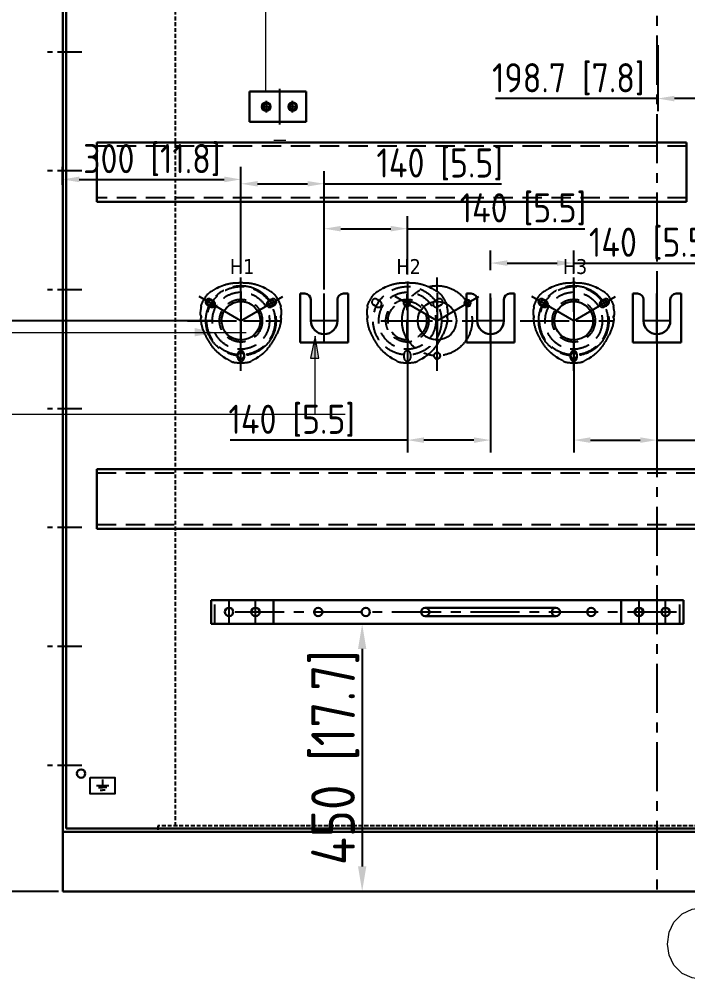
# Model space of a CAD drawing. Header units: millimetres. Extents: x 183355 to 194386, y -190559 to -183233.
# Drawn here: x 184779 to 185904, y -186148 to -184532 of the extents above; entities that cross this region are included whole.
import ezdxf

# ---------------------------------------------------------------- set-up
doc = ezdxf.new("R2010")
doc.units = ezdxf.units.MM
doc.header["$LTSCALE"] = 13
for name, pattern in [('CENTER', [50.8, 31.75, -6.35, 6.35, -6.35]), ('CENTERX2', [101.6, 63.5, -12.7, 12.7, -12.7]), ('DASHED', [0.75, 0.5, -0.25]), ('HIDDEN', [9.525, 6.35, -3.175])]:
    doc.linetypes.add(name, pattern=pattern)
for name, color, linetype in [('1', 4, 'Continuous'), ('2', 3, 'Continuous'), ('2细线层', 4, 'Continuous'), ('3中心线层', 1, 'CENTER'), ('4', 2, 'HIDDEN'), ('4虚线层', 6, 'DASHED'), ('粗实线', 4, 'Continuous'), ('细实线', 2, 'Continuous')]:
    doc.layers.add(name, color=color, linetype=linetype)
for name, color, linetype, lineweight in [('2细实线', 3, 'Continuous', 20), ('标注、文本', 3, 'Continuous', 25), ('铁心', 3, 'Continuous', 0)]:
    doc.layers.add(name, color=color, linetype=linetype, lineweight=lineweight)
doc.styles.get("Standard").update_dxf_attribs({"font": 'gbenor.shx', "bigfont": 'gbcbig.shx'})
doc.styles.add('Tahoma$001', font='tahoma.ttf', dxfattribs={"height": 2.159784})
doc.dimstyles.new('英寸 1-10', dxfattribs={"dimscale": 14, "dimtxt": 3.5, "dimasz": 2, "dimexe": 1.5, "dimexo": 0.5, "dimgap": 0.5, "dimtad": 1, "dimtoh": 1, "dimdec": 1, "dimdsep": 46, "dimtxsty": 'Standard', "dimcen": 2.5, "dimclrd": 3, "dimclre": 3, "dimclrt": 3, "dimadec": 0, "dimazin": 2, "dimtfac": 1, "dimtdec": 1, "dimtmove": 0, "dimatfit": 2, "dimfxl": 1, "dimarcsym": 0})

# ---------------------------------------------------------------- blocks, each defined once
blk = doc.blocks.new('A$C78BF4BCD')
at = {"layer": '1', "color": 1, "linetype": 'CENTERX2', "lineweight": -3, "ltscale": 0.1}
for p, q in [((40.5, 0), (40.5, 82)), ((63, 36.5), (18, 36.5))]:
    blk.add_line(p, q, dxfattribs=at)
at = {"layer": '粗实线', "lineweight": 30}
for p, q in [((0, 0), (0, 82)), ((8, 82), (0, 82)), ((81, 82), (73, 82)), ((81, 0), (81, 82)), ((18, 36.5), (18, 72)), ((63, 36.5), (63, 72)), ((81, 0), (0, 0))]:
    blk.add_line(p, q, dxfattribs=at)
for centre, radius, start, end in [((8, 72), 10, 0, 90), ((73, 72), 10, 90, 180), ((40.5, 36.5), 22.5, 180, 0)]:
    blk.add_arc(centre, radius, start, end, dxfattribs=at)
blk = doc.blocks.new('A$C03F92070')
at = {"layer": '4虚线层', "ltscale": 5}
for p, q in [((67.8, 40.2), (67.8, 116)), ((16.5, 94.8), (10.9, 98)), ((16.4, 107.6), (22, 104.3)), ((113.7, 104.3), (119.3, 107.6)), ((124.8, 98), (119.2, 94.8)), ((23.3, 71.5), (112.4, 71.5)), ((62.3, 8.9), (62.3, 15.4)), ((73.3, 15.4), (73.3, 8.9))]:
    blk.add_line(p, q, dxfattribs=at)
for radius in [57.5, 48, 36, 32.5]:
    blk.add_circle((67.8, 71.5), radius, dxfattribs=at)
at = {"layer": '4虚线层', "ltscale": 5, "extrusion": (0, 0, -1)}
for centre, radius, start, end in [((-68.8, 46.5), 90, 64.9245, 71.0219), ((-62.3, 65.4), 70, 71.0219, 87.9453), ((-67.8, -88), 223.5, 87.9453, 92.0547), ((-73.4, 65.4), 70, 92.0547, 108.9781), ((-66.9, 46.5), 90, 108.9781, 115.0755), ((-67.8, 71.5), 71.5, 20.9645, 39.0355), ((-68.8, 46.5), 90, 51.0831, 52.2343), ((-68.8, 46.5), 90, 55.4521, 61.3818), ((-66.9, 46.5), 90, 118.6182, 124.5479), ((-66.9, 46.5), 90, 127.7657, 128.9169), ((-67.8, 71.5), 71.5, 140.9645, 159.0355), ((-90, 83.1), 90, 7.7657, 8.9169), ((-45.7, 83.1), 90, 171.0831, 172.2343), ((-90, 83.1), 90, 358.6182, 4.5479), ((-45.7, 83.1), 90, 175.4521, 181.3818), ((-90, 83.1), 90, 349.4672, 355.0755), ((-70.3, 79.5), 70, 331.9245, 349.4672), ((-65.6, 80.8), 70, 186.6023, 207.2178), ((-45.7, 83.1), 90, 184.9245, 186.6023), ((71, 151), 223.5, 207.2178, 212.3568), ((-205.8, 151.7), 223.5, 327.6503, 331.9245), ((-76.1, 69.6), 70, 310.1708, 327.6503), ((-58.7, 68.9), 70, 212.3568, 233.0262), ((-89, 84.9), 90, 304.9245, 310.1708), ((-89, 84.9), 90, 295.4521, 301.3818), ((-89, 84.9), 90, 291.0831, 292.2343), ((-67.8, 71.5), 71.5, 260.9645, 279.0355), ((-46.7, 84.9), 90, 247.7657, 248.9169), ((-46.7, 84.9), 90, 238.6182, 244.5479), ((-46.7, 84.9), 90, 233.0262, 235.0755)]:
    blk.add_arc(centre, radius, start, end, dxfattribs=at)
at = {"layer": '4虚线层', "ltscale": 5}
for centre, start, end in [((13.6, 102.8), 60, 240), ((19.2, 99.6), 240, 60), ((116.5, 99.6), 120, 300), ((122.1, 102.8), 300, 120), ((67.8, 15.4), 0, 180), ((67.8, 8.9), 180, 0)]:
    blk.add_arc(centre, 5.5, start, end, dxfattribs=at)
for points, knots in [([(13.9, 117.8), (13.9, 117.8), (13.9, 117.8), (13.8, 117.7), (13.8, 117.7), (13.7, 117.6), (13.7, 117.6)], [0, 0, 0, 0, 0.272943, 0.542517, 0.809704, 1, 1, 1, 1]), ([(14.2, 118), (14.2, 118), (14.1, 118), (14.1, 117.9), (14, 117.9), (14, 117.8), (13.9, 117.8)], [0, 0, 0, 0, 0.251777, 0.501943, 0.751136, 1, 1, 1, 1]), ([(14.6, 118.3), (14.5, 118.2), (14.5, 118.2), (14.4, 118.1), (14.3, 118.1), (14.2, 118), (14.2, 118)], [0, 0, 0, 0, 0.251749, 0.501948, 0.751171, 1, 1, 1, 1]), ([(15.7, 119.2), (15.7, 119.1), (15.6, 119), (15.5, 118.9), (15.3, 118.8), (15.2, 118.7), (15.1, 118.6), (14.9, 118.5), (14.8, 118.5), (14.7, 118.4), (14.6, 118.3), (14.6, 118.3)], [0, 0, 0, 0, 0.114473, 0.22719, 0.338528, 0.448878, 0.558641, 0.668227, 0.778044, 0.888502, 1, 1, 1, 1]), ([(17.8, 120.6), (17.8, 120.6), (17.7, 120.6), (17.6, 120.5), (17.3, 120.3), (16.9, 120), (16.6, 119.8), (16.3, 119.6), (16, 119.4), (15.8, 119.2), (15.7, 119.2)], [0, 0, 0, 0, 0.026865, 0.187364, 0.351072, 0.511786, 0.674931, 0.783277, 0.891149, 1, 1, 1, 1]), ([(30.9, 128.1), (30.9, 128.1), (30.9, 128.1), (30.8, 128.1), (30.8, 128), (30.6, 128), (30.5, 127.9), (30.2, 127.8), (30, 127.7), (29.7, 127.5), (29.5, 127.4), (29.2, 127.3), (29, 127.2), (28.6, 127), (28.4, 126.9), (28, 126.7), (27.8, 126.6), (27.4, 126.4), (27.2, 126.3), (26.9, 126.1), (26.7, 126), (26.4, 125.8), (26.2, 125.8), (26, 125.6), (25.9, 125.6), (25.7, 125.5), (25.6, 125.4), (25.6, 125.4), (25.6, 125.4), (25.6, 125.4), (25.6, 125.4), (25.6, 125.4)], [0, 0, 0, 0, 0.043819, 0.043819, 0.119878, 0.119878, 0.195937, 0.195937, 0.271996, 0.271996, 0.348055, 0.348055, 0.424114, 0.424114, 0.500173, 0.500173, 0.576231, 0.576231, 0.65229, 0.65229, 0.728349, 0.728349, 0.804408, 0.804408, 0.880467, 0.880467, 0.956526, 0.956526, 0.994556, 0.994556, 1, 1, 1, 1]), ([(30.7, 128), (30.6, 128), (30.6, 127.9), (30.5, 127.8), (30.4, 127.8), (30.3, 127.6), (30.2, 127.5), (30.1, 127.4), (30, 127.3), (29.9, 127), (29.8, 126.9), (29.6, 126.7), (29.5, 126.6), (29.3, 126.5), (29.2, 126.4), (28.9, 126.3), (28.8, 126.2), (28.4, 126.1), (28.1, 126), (27.5, 125.9), (27.3, 125.8), (26.9, 125.8), (26.7, 125.7), (26.5, 125.7), (26.4, 125.7), (26, 125.6), (25.8, 125.6), (25.7, 125.5)], [0, 0, 0, 0, 0.0625, 0.0625, 0.125, 0.125, 0.1875, 0.1875, 0.25, 0.25, 0.3125, 0.3125, 0.375, 0.375, 0.4375, 0.4375, 0.5, 0.5, 0.625, 0.625, 0.75, 0.75, 0.8125, 0.8125, 0.875, 0.875, 1, 1, 1, 1]), ([(110.1, 125.4), (110.1, 125.4), (110.1, 125.4), (110.1, 125.4), (110.1, 125.4), (110.1, 125.4), (110, 125.5), (109.8, 125.6), (109.7, 125.6), (109.5, 125.8), (109.3, 125.8), (109, 126), (108.8, 126.1), (108.5, 126.3), (108.3, 126.4), (107.9, 126.6), (107.7, 126.7), (107.3, 126.9), (107.1, 127), (106.7, 127.2), (106.5, 127.3), (106.2, 127.5), (106, 127.5), (105.7, 127.7), (105.5, 127.8), (105.2, 127.9), (105.1, 128), (104.9, 128), (104.9, 128.1), (104.8, 128.1), (104.8, 128.1), (104.8, 128.1), (104.8, 128.1), (104.8, 128.1)], [0, 0, 0, 0, 0.005743, 0.005743, 0.043766, 0.043766, 0.119813, 0.119813, 0.195859, 0.195859, 0.271906, 0.271906, 0.347952, 0.347952, 0.423999, 0.423999, 0.500046, 0.500046, 0.576092, 0.576092, 0.652139, 0.652139, 0.728185, 0.728185, 0.804232, 0.804232, 0.880279, 0.880279, 0.956325, 0.956325, 0.994349, 0.994349, 1, 1, 1, 1]), ([(110, 125.5), (109.9, 125.5), (109.8, 125.6), (109.6, 125.6), (109.5, 125.6), (109.2, 125.7), (109, 125.7), (108.4, 125.8), (108.2, 125.9), (107.6, 126), (107.3, 126.1), (106.9, 126.2), (106.8, 126.3), (106.5, 126.4), (106.4, 126.5), (106.2, 126.6), (106.1, 126.7), (105.9, 126.9), (105.8, 127), (105.7, 127.3), (105.6, 127.3), (105.5, 127.5), (105.4, 127.6), (105.3, 127.8), (105.2, 127.8), (105.1, 127.9), (105.1, 128), (105, 128)], [0, 0, 0, 0, 0.0625, 0.0625, 0.125, 0.125, 0.25, 0.25, 0.375, 0.375, 0.5, 0.5, 0.5625, 0.5625, 0.625, 0.625, 0.6875, 0.6875, 0.75, 0.75, 0.8125, 0.8125, 0.875, 0.875, 0.9375, 0.9375, 1, 1, 1, 1]), ([(120, 119.2), (119.9, 119.2), (119.8, 119.3), (119.7, 119.4), (119.5, 119.5), (119.4, 119.6), (119.3, 119.6), (119.1, 119.8), (118.8, 120), (118.4, 120.3), (118.1, 120.5), (118, 120.6), (117.9, 120.6), (117.9, 120.6)], [0, 0, 0, 0, 0.05466, 0.108896, 0.162888, 0.216817, 0.270864, 0.325211, 0.488741, 0.649833, 0.813717, 0.974388, 1, 1, 1, 1]), ([(121.1, 118.3), (121.1, 118.3), (121, 118.4), (120.9, 118.5), (120.8, 118.5), (120.6, 118.6), (120.5, 118.7), (120.4, 118.8), (120.2, 118.9), (120.1, 119), (120, 119.1), (120, 119.2)], [0, 0, 0, 0, 0.111498, 0.221956, 0.331773, 0.441359, 0.551122, 0.661472, 0.77281, 0.885527, 1, 1, 1, 1]), ([(121.5, 118), (121.5, 118), (121.4, 118.1), (121.3, 118.1), (121.2, 118.2), (121.2, 118.2), (121.1, 118.3)], [0, 0, 0, 0, 0.248829, 0.498052, 0.748251, 1, 1, 1, 1]), ([(121.8, 117.8), (121.7, 117.8), (121.7, 117.9), (121.6, 117.9), (121.6, 118), (121.5, 118), (121.5, 118)], [0, 0, 0, 0, 0.248864, 0.498057, 0.748223, 1, 1, 1, 1]), ([(122, 117.6), (122, 117.6), (121.9, 117.7), (121.9, 117.7), (121.8, 117.8), (121.8, 117.8), (121.8, 117.8)], [0, 0, 0, 0, 0.190293, 0.457482, 0.727057, 1, 1, 1, 1]), ([(0, 81.2), (0, 81.2), (0, 81.2), (0, 81.1), (0, 81.1), (0, 81.1), (0, 81), (0, 80.8), (0, 80.7), (0, 80.4), (0, 80.2), (0.1, 79.8), (0.1, 79.7), (0.1, 79.2), (0.1, 79), (0.1, 78.6), (0.1, 78.4), (0.1, 77.9), (0.2, 77.7), (0.2, 77.3), (0.2, 77.1), (0.2, 76.7), (0.2, 76.5), (0.3, 76.1), (0.3, 76), (0.3, 75.7), (0.3, 75.5), (0.3, 75.3), (0.3, 75.3), (0.3, 75.2), (0.3, 75.2), (0.3, 75.2), (0.3, 75.2), (0.3, 75.2)], [0, 0, 0, 0, 0.005743, 0.005743, 0.043766, 0.043766, 0.119813, 0.119813, 0.195859, 0.195859, 0.271906, 0.271906, 0.347952, 0.347952, 0.423999, 0.423999, 0.500046, 0.500046, 0.576092, 0.576092, 0.652139, 0.652139, 0.728185, 0.728185, 0.804232, 0.804232, 0.880279, 0.880279, 0.956325, 0.956325, 0.994349, 0.994349, 1, 1, 1, 1]), ([(0, 81), (0, 80.9), (0, 80.8), (0.1, 80.6), (0.1, 80.5), (0.2, 80.2), (0.3, 80), (0.5, 79.5), (0.6, 79.2), (0.8, 78.7), (0.8, 78.4), (0.9, 78), (0.9, 77.8), (1, 77.5), (1, 77.4), (0.9, 77.1), (0.9, 77), (0.8, 76.7), (0.8, 76.6), (0.7, 76.3), (0.6, 76.2), (0.5, 76), (0.5, 75.9), (0.4, 75.8), (0.4, 75.7), (0.3, 75.5), (0.3, 75.5), (0.3, 75.4)], [0, 0, 0, 0, 0.0625, 0.0625, 0.125, 0.125, 0.25, 0.25, 0.375, 0.375, 0.5, 0.5, 0.5625, 0.5625, 0.625, 0.625, 0.6875, 0.6875, 0.75, 0.75, 0.8125, 0.8125, 0.875, 0.875, 0.9375, 0.9375, 1, 1, 1, 1]), ([(0.5, 92.8), (0.5, 92.7), (0.5, 92.6), (0.5, 92.4), (0.5, 92.3), (0.4, 92.1), (0.4, 91.9), (0.4, 91.7), (0.4, 91.3), (0.3, 90.9), (0.3, 90.5), (0.3, 90.3), (0.3, 90.3), (0.3, 90.2)], [0, 0, 0, 0, 0.05466, 0.108897, 0.162889, 0.216817, 0.270864, 0.325211, 0.488741, 0.649833, 0.813717, 0.974388, 1, 1, 1, 1]), ([(0.7, 94.3), (0.7, 94.2), (0.7, 94.1), (0.6, 94), (0.6, 93.8), (0.6, 93.6), (0.6, 93.5), (0.6, 93.3), (0.6, 93.1), (0.5, 93), (0.5, 92.8), (0.5, 92.8)], [0, 0, 0, 0, 0.111498, 0.221956, 0.331773, 0.441359, 0.551122, 0.661472, 0.77281, 0.885527, 1, 1, 1, 1]), ([(0.7, 94.7), (0.7, 94.6), (0.7, 94.6), (0.7, 94.5), (0.7, 94.4), (0.7, 94.3), (0.7, 94.3)], [0, 0, 0, 0, 0.248829, 0.498052, 0.748251, 1, 1, 1, 1]), ([(0.8, 95.3), (0.8, 95.3), (0.8, 95.2), (0.8, 95.2), (0.8, 95.1), (0.8, 95), (0.8, 95)], [0, 0, 0, 0, 0.190297, 0.457484, 0.727058, 1, 1, 1, 1]), ([(135.4, 75.4), (135.4, 75.5), (135.4, 75.5), (135.3, 75.7), (135.3, 75.8), (135.2, 75.9), (135.2, 76), (135.1, 76.2), (135, 76.3), (134.9, 76.6), (134.9, 76.7), (134.8, 77), (134.8, 77.1), (134.7, 77.4), (134.7, 77.5), (134.8, 77.8), (134.8, 78), (134.9, 78.4), (134.9, 78.7), (135.1, 79.2), (135.2, 79.5), (135.3, 79.8), (135.4, 80), (135.5, 80.2), (135.5, 80.3), (135.6, 80.6), (135.7, 80.8), (135.7, 81)], [0, 0, 0, 0, 0.0625, 0.0625, 0.125, 0.125, 0.1875, 0.1875, 0.25, 0.25, 0.3125, 0.3125, 0.375, 0.375, 0.4375, 0.4375, 0.5, 0.5, 0.625, 0.625, 0.75, 0.75, 0.8125, 0.8125, 0.875, 0.875, 1, 1, 1, 1]), ([(134.9, 95), (134.9, 95), (134.9, 95.1), (134.9, 95.2), (134.9, 95.2), (134.9, 95.3), (134.9, 95.3)], [0, 0, 0, 0, 0.272943, 0.542517, 0.809704, 1, 1, 1, 1]), ([(135, 94.7), (135, 94.7), (134.9, 94.8), (134.9, 94.8), (134.9, 94.9), (134.9, 95), (134.9, 95)], [0, 0, 0, 0, 0.251777, 0.501943, 0.751136, 1, 1, 1, 1]), ([(135, 94.3), (135, 94.3), (135, 94.4), (135, 94.5), (135, 94.6), (135, 94.6), (135, 94.7)], [0, 0, 0, 0, 0.251749, 0.501948, 0.751171, 1, 1, 1, 1]), ([(135.2, 92.8), (135.2, 92.8), (135.2, 93), (135.1, 93.1), (135.1, 93.3), (135.1, 93.5), (135.1, 93.6), (135.1, 93.8), (135.1, 94), (135, 94.1), (135, 94.2), (135, 94.3)], [0, 0, 0, 0, 0.114473, 0.22719, 0.338528, 0.448878, 0.558641, 0.668227, 0.778044, 0.888502, 1, 1, 1, 1]), ([(135.4, 90.2), (135.4, 90.3), (135.4, 90.3), (135.4, 90.5), (135.4, 90.9), (135.3, 91.3), (135.3, 91.7), (135.3, 92.1), (135.2, 92.4), (135.2, 92.7), (135.2, 92.8)], [0, 0, 0, 0, 0.026865, 0.187364, 0.351073, 0.511786, 0.674931, 0.783277, 0.891149, 1, 1, 1, 1]), ([(135.4, 75.2), (135.4, 75.2), (135.4, 75.2), (135.4, 75.3), (135.4, 75.3), (135.4, 75.5), (135.4, 75.7), (135.4, 76), (135.4, 76.1), (135.5, 76.5), (135.5, 76.7), (135.5, 77.1), (135.5, 77.3), (135.5, 77.7), (135.6, 78), (135.6, 78.4), (135.6, 78.6), (135.6, 79), (135.6, 79.3), (135.6, 79.7), (135.6, 79.9), (135.7, 80.2), (135.7, 80.4), (135.7, 80.7), (135.7, 80.8), (135.7, 81), (135.7, 81.1), (135.7, 81.1), (135.7, 81.1), (135.7, 81.2), (135.7, 81.2), (135.7, 81.2)], [0, 0, 0, 0, 0.043819, 0.043819, 0.119878, 0.119878, 0.195937, 0.195937, 0.271996, 0.271996, 0.348055, 0.348055, 0.424114, 0.424114, 0.500173, 0.500173, 0.576232, 0.576232, 0.65229, 0.65229, 0.728349, 0.728349, 0.804408, 0.804408, 0.880467, 0.880467, 0.956526, 0.956526, 0.994556, 0.994556, 1, 1, 1, 1]), ([(37.3, 11.2), (37.3, 11.2), (37.3, 11.2), (37.4, 11.1), (37.4, 11.1), (37.6, 11), (37.7, 10.9), (37.9, 10.7), (38.1, 10.6), (38.4, 10.4), (38.6, 10.3), (38.9, 10.1), (39.1, 10), (39.4, 9.7), (39.6, 9.6), (40, 9.4), (40.2, 9.3), (40.5, 9), (40.7, 8.9), (41, 8.7), (41.2, 8.6), (41.5, 8.4), (41.6, 8.3), (41.9, 8.2), (42, 8.1), (42.2, 8), (42.2, 8), (42.3, 7.9), (42.3, 7.9), (42.3, 7.9), (42.3, 7.9), (42.3, 7.9)], [0, 0, 0, 0, 0.043819, 0.043819, 0.119878, 0.119878, 0.195937, 0.195937, 0.271996, 0.271996, 0.348055, 0.348055, 0.424114, 0.424114, 0.500173, 0.500173, 0.576231, 0.576231, 0.65229, 0.65229, 0.728349, 0.728349, 0.804408, 0.804408, 0.880467, 0.880467, 0.956526, 0.956526, 0.994556, 0.994556, 1, 1, 1, 1]), ([(37.5, 11.1), (37.5, 11), (37.6, 11), (37.7, 11), (37.8, 10.9), (38, 10.9), (38.1, 10.9), (38.3, 10.9), (38.5, 10.9), (38.7, 10.8), (38.8, 10.8), (39.1, 10.8), (39.3, 10.7), (39.5, 10.6), (39.6, 10.5), (39.9, 10.4), (40, 10.3), (40.3, 10), (40.5, 9.8), (40.9, 9.4), (41.1, 9.2), (41.3, 8.9), (41.4, 8.8), (41.6, 8.6), (41.7, 8.5), (41.9, 8.2), (42, 8.1), (42.1, 8)], [0, 0, 0, 0, 0.0625, 0.0625, 0.125, 0.125, 0.1875, 0.1875, 0.25, 0.25, 0.3125, 0.3125, 0.375, 0.375, 0.4375, 0.4375, 0.5, 0.5, 0.625, 0.625, 0.75, 0.75, 0.8125, 0.8125, 0.875, 0.875, 1, 1, 1, 1]), ([(50.3, 3.6), (50.3, 3.6), (50.4, 3.5), (50.6, 3.5), (50.9, 3.3), (51.3, 3.1), (51.7, 3), (52, 2.8), (52.3, 2.7), (52.5, 2.6), (52.6, 2.5)], [0, 0, 0, 0, 0.026866, 0.187364, 0.351073, 0.511786, 0.674931, 0.783277, 0.891149, 1, 1, 1, 1]), ([(52.6, 2.5), (52.7, 2.5), (52.8, 2.5), (52.9, 2.4), (53.1, 2.3), (53.3, 2.3), (53.4, 2.2), (53.6, 2.1), (53.7, 2.1), (53.8, 2), (53.9, 2), (54, 1.9)], [0, 0, 0, 0, 0.114473, 0.22719, 0.338528, 0.448878, 0.558641, 0.668227, 0.778044, 0.888502, 1, 1, 1, 1]), ([(54, 1.9), (54, 1.9), (54.1, 1.9), (54.2, 1.9), (54.3, 1.8), (54.3, 1.8), (54.4, 1.8)], [0, 0, 0, 0, 0.251749, 0.501948, 0.751171, 1, 1, 1, 1]), ([(54.4, 1.8), (54.4, 1.8), (54.5, 1.7), (54.5, 1.7), (54.6, 1.7), (54.7, 1.7), (54.7, 1.6)], [0, 0, 0, 0, 0.251777, 0.501943, 0.751136, 1, 1, 1, 1]), ([(54.7, 1.6), (54.7, 1.6), (54.8, 1.6), (54.8, 1.6), (54.9, 1.6), (54.9, 1.5), (54.9, 1.5)], [0, 0, 0, 0, 0.272943, 0.542518, 0.809705, 1, 1, 1, 1]), ([(80.8, 1.5), (80.8, 1.5), (80.8, 1.6), (80.9, 1.6), (80.9, 1.6), (81, 1.6), (81, 1.6)], [0, 0, 0, 0, 0.190295, 0.457482, 0.727057, 1, 1, 1, 1]), ([(81, 1.6), (81, 1.7), (81.1, 1.7), (81.2, 1.7), (81.2, 1.7), (81.3, 1.8), (81.3, 1.8)], [0, 0, 0, 0, 0.248864, 0.498057, 0.748223, 1, 1, 1, 1]), ([(81.3, 1.8), (81.4, 1.8), (81.4, 1.8), (81.5, 1.9), (81.6, 1.9), (81.7, 1.9), (81.7, 1.9)], [0, 0, 0, 0, 0.248829, 0.498052, 0.748251, 1, 1, 1, 1]), ([(81.7, 1.9), (81.8, 2), (81.9, 2), (82, 2.1), (82.1, 2.1), (82.3, 2.2), (82.4, 2.3), (82.6, 2.3), (82.7, 2.4), (82.9, 2.5), (83, 2.5), (83.1, 2.5)], [0, 0, 0, 0, 0.111498, 0.221956, 0.331773, 0.441359, 0.551122, 0.661472, 0.77281, 0.885527, 1, 1, 1, 1]), ([(83.1, 2.5), (83.1, 2.5), (83.2, 2.6), (83.4, 2.7), (83.5, 2.7), (83.7, 2.8), (83.8, 2.9), (84.1, 3), (84.4, 3.1), (84.8, 3.3), (85.1, 3.5), (85.3, 3.5), (85.4, 3.6), (85.4, 3.6)], [0, 0, 0, 0, 0.05466, 0.108897, 0.162889, 0.216817, 0.270864, 0.325211, 0.488741, 0.649834, 0.813718, 0.974389, 1, 1, 1, 1]), ([(93.4, 7.9), (93.4, 7.9), (93.4, 7.9), (93.4, 7.9), (93.4, 7.9), (93.5, 8), (93.5, 8), (93.7, 8.1), (93.8, 8.2), (94.1, 8.3), (94.2, 8.4), (94.5, 8.6), (94.7, 8.7), (95, 8.9), (95.2, 9), (95.6, 9.3), (95.7, 9.4), (96.1, 9.6), (96.3, 9.7), (96.7, 10), (96.8, 10.1), (97.2, 10.3), (97.3, 10.4), (97.6, 10.6), (97.8, 10.7), (98, 10.9), (98.1, 11), (98.3, 11.1), (98.3, 11.1), (98.4, 11.2), (98.4, 11.2), (98.4, 11.2), (98.4, 11.2), (98.4, 11.2)], [0, 0, 0, 0, 0.005743, 0.005743, 0.043766, 0.043766, 0.119813, 0.119813, 0.195859, 0.195859, 0.271906, 0.271906, 0.347952, 0.347952, 0.423999, 0.423999, 0.500046, 0.500046, 0.576092, 0.576092, 0.652139, 0.652139, 0.728185, 0.728185, 0.804232, 0.804232, 0.880279, 0.880279, 0.956325, 0.956325, 0.994349, 0.994349, 1, 1, 1, 1]), ([(93.6, 8), (93.6, 8), (93.7, 8.1), (93.8, 8.2), (93.9, 8.3), (94.1, 8.6), (94.3, 8.8), (94.6, 9.2), (94.8, 9.4), (95.2, 9.8), (95.4, 10), (95.7, 10.3), (95.8, 10.4), (96.1, 10.5), (96.2, 10.6), (96.4, 10.7), (96.6, 10.8), (96.9, 10.8), (97, 10.8), (97.2, 10.9), (97.4, 10.9), (97.6, 10.9), (97.7, 10.9), (97.9, 10.9), (98, 11), (98.1, 11), (98.2, 11), (98.2, 11.1)], [0, 0, 0, 0, 0.0625, 0.0625, 0.125, 0.125, 0.25, 0.25, 0.375, 0.375, 0.5, 0.5, 0.5625, 0.5625, 0.625, 0.625, 0.6875, 0.6875, 0.75, 0.75, 0.8125, 0.8125, 0.875, 0.875, 0.9375, 0.9375, 1, 1, 1, 1])]:
    blk.add_open_spline(points, degree=3, knots=knots, dxfattribs=at)
blk.add_open_spline([(0.8, 95.3), (0.8, 95.2), (0.8, 95.1), (0.8, 95)], degree=3, dxfattribs=at)
blk = doc.blocks.new('A$C712F3155')
at = {"layer": '1', "color": 1, "linetype": 'CENTERX2', "lineweight": -3, "ltscale": 0.1}
for p, q in [((90, 0), (90, 157)), ((90, 130.3), (90, 35.5)), ((90, 84.1), (19.5, 124.8)), ((90, 84.1), (160.5, 124.8)), ((0, 84.1), (158.7, 84.1))]:
    blk.add_line(p, q, dxfattribs=at)
blk.add_circle((90, 84.1), 59, dxfattribs=at)
at = {"layer": '2细线层'}
for centre in [(38.9, 113.6), (141.1, 113.6), (90, 25.1)]:
    blk.add_circle(centre, 5, dxfattribs=at)
at = {"layer": '标注、文本'}
for centre in [(38.9, 113.6), (141.1, 113.6), (90, 25.1)]:
    blk.add_arc(centre, 5.5, 242.6715, 150, dxfattribs=at)
at = {"layer": '粗实线'}
blk.add_circle((90, 84.1), 32.5, dxfattribs=at)
blk = doc.blocks.new('A$C08576B93')
at = {"layer": '1', "color": 1, "linetype": 'CENTERX2', "lineweight": -3, "ltscale": 0.1}
for p, q in [((30, 0), (30, 40)), ((74.5, 0), (74.5, 40))]:
    blk.add_line(p, q, dxfattribs=at)
at = {"layer": '4虚线层', "ltscale": 5}
blk.add_line((6, 0), (6, 40), dxfattribs=at)
at = {"layer": '粗实线', "lineweight": 30}
for p, q in [((0, 40), (104.5, 40)), ((0, 0), (0, 40)), ((104.5, 40), (104.5, 0)), ((104.5, 0), (0, 0))]:
    blk.add_line(p, q, dxfattribs=at)
for centre in [(30, 20), (74.5, 20)]:
    blk.add_circle(centre, 7.15, dxfattribs=at)
blk = doc.blocks.new('257561')
at = {"layer": '标注、文本'}
for p, q in [((851.69, 2214.09), (862.06, 2214.09)), ((856.87, 2219.06), (856.87, 2214.09)), ((853.4, 2212.22), (856.87, 2212.22)), ((854.71, 2210.17), (856.87, 2210.17)), ((860.35, 2212.22), (856.87, 2212.22)), ((859.04, 2210.17), (856.87, 2210.17))]:
    blk.add_line(p, q, dxfattribs=at)
blk = doc.blocks.new('*D211')
at = {"layer": '2细实线', "color": 3, "linetype": 'ByBlock', "lineweight": -2}
for p, q in [((185105.2, -185039), (184718.8, -185039)), ((184739.8, -185081), (184739.8, -185957)), ((184845.2, -185999), (184718.8, -185999))]:
    blk.add_line(p, q, dxfattribs=at)
at = {"layer": '2细实线', "color": 3, "linetype": 'ByBlock'}
for points in [[(184732.8, -185081), (184746.8, -185081), (184739.8, -185039)], [(184732.8, -185957), (184746.8, -185957), (184739.8, -185999)]]:
    blk.add_solid(points, dxfattribs=at)
at = {"layer": 'Defpoints', "color": 0, "linetype": 'ByBlock'}
for p in [(185112.2, -185039), (184739.8, -185999), (184852.2, -185999)]:
    blk.add_point(p, dxfattribs=at)
at = {"layer": '2细实线', "color": 3, "linetype": 'ByBlock', "insert": (184694.5, -185519), "char_height": 73.5, "attachment_point": 5, "rotation": 90}
blk.add_mtext('960 [37.8]', dxfattribs=at)
blk = doc.blocks.new('*D212')
at = {"layer": '2细实线', "color": 3, "linetype": 'ByBlock', "lineweight": -2}
for p, q in [((185365.7, -185549), (185335.2, -185549)), ((185356.2, -185591), (185356.2, -185957)), ((185365.7, -185999), (185335.2, -185999))]:
    blk.add_line(p, q, dxfattribs=at)
at = {"layer": '2细实线', "color": 3, "linetype": 'ByBlock'}
for points in [[(185349.2, -185591), (185363.2, -185591), (185356.2, -185549)], [(185349.2, -185957), (185363.2, -185957), (185356.2, -185999)]]:
    blk.add_solid(points, dxfattribs=at)
at = {"layer": 'Defpoints', "color": 0, "linetype": 'ByBlock'}
for p in [(185372.7, -185549), (185356.2, -185999), (185372.7, -185999)]:
    blk.add_point(p, dxfattribs=at)
at = {"layer": '2细实线', "color": 3, "linetype": 'ByBlock', "insert": (185310.9, -185774), "char_height": 73.5, "attachment_point": 5, "rotation": 90}
blk.add_mtext('450 [17.7]', dxfattribs=at)
blk = doc.blocks.new('*D221')
at = {"layer": '2细实线', "color": 3, "linetype": 'ByBlock', "lineweight": -2}
for p, q in [((184852.2, -184810.4), (184852.2, -184780.3)), ((185152.2, -184959.1), (185152.2, -184780.3)), ((184880.2, -184801.3), (185124.2, -184801.3))]:
    blk.add_line(p, q, dxfattribs=at)
at = {"layer": '2细实线', "color": 3, "linetype": 'ByBlock'}
for points in [[(184880.2, -184796.6), (184880.2, -184806), (184852.2, -184801.3)], [(185124.2, -184796.6), (185124.2, -184806), (185152.2, -184801.3)]]:
    blk.add_solid(points, dxfattribs=at)
at = {"layer": 'Defpoints', "color": 0, "linetype": 'ByBlock'}
for p in [(185152.2, -184801.3), (184852.2, -184817.4), (185152.2, -184966.1)]:
    blk.add_point(p, dxfattribs=at)
at = {"layer": '2细实线', "color": 3, "linetype": 'ByBlock', "insert": (185002.2, -184768.8), "char_height": 49, "attachment_point": 5}
blk.add_mtext('300 [11.8]', dxfattribs=at)
blk = doc.blocks.new('*D222')
at = {"layer": '2细实线', "color": 3, "linetype": 'ByBlock', "lineweight": -2}
for p, q in [((185152.2, -184923.5), (185152.2, -184787.6)), ((185292.2, -184986.5), (185292.2, -184787.6)), ((185180.2, -184808.6), (185264.2, -184808.6)), ((185292.2, -184808.6), (185590.7, -184808.6))]:
    blk.add_line(p, q, dxfattribs=at)
at = {"layer": '2细实线', "color": 3, "linetype": 'ByBlock'}
for points in [[(185180.2, -184804), (185180.2, -184813.3), (185152.2, -184808.6)], [(185264.2, -184804), (185264.2, -184813.3), (185292.2, -184808.6)]]:
    blk.add_solid(points, dxfattribs=at)
at = {"layer": 'Defpoints', "color": 0, "linetype": 'ByBlock'}
for p in [(185292.2, -184808.6), (185152.2, -184930.5), (185292.2, -184993.5)]:
    blk.add_point(p, dxfattribs=at)
at = {"layer": '2细实线', "color": 3, "linetype": 'ByBlock', "insert": (185486.7, -184776.1), "char_height": 49, "attachment_point": 5}
blk.add_mtext('140 [5.5]', dxfattribs=at)
blk = doc.blocks.new('*D200')
at = {"layer": '2细实线', "color": 3, "linetype": 'ByBlock', "lineweight": -2}
for p, q in [((185292.2, -184961.4), (185292.2, -184863.2)), ((185432.2, -184961.4), (185432.2, -184863.2)), ((185320.2, -184884.2), (185404.2, -184884.2)), ((185432.2, -184884.2), (185730.7, -184884.2))]:
    blk.add_line(p, q, dxfattribs=at)
at = {"layer": '2细实线', "color": 3, "linetype": 'ByBlock'}
for points in [[(185320.2, -184879.5), (185320.2, -184888.8), (185292.2, -184884.2)], [(185404.2, -184879.5), (185404.2, -184888.8), (185432.2, -184884.2)]]:
    blk.add_solid(points, dxfattribs=at)
at = {"layer": 'Defpoints', "color": 0, "linetype": 'ByBlock'}
for p in [(185432.2, -184884.2), (185292.2, -184968.4), (185432.2, -184968.4)]:
    blk.add_point(p, dxfattribs=at)
at = {"layer": '2细实线', "color": 3, "linetype": 'ByBlock', "insert": (185626.7, -184851.6), "char_height": 49, "attachment_point": 5}
blk.add_mtext('140 [5.5]', dxfattribs=at)
blk = doc.blocks.new('*D223')
at = {"layer": '2细实线', "color": 3, "linetype": 'ByBlock', "lineweight": -2}
for p, q in [((185432.2, -184973.1), (185432.2, -185260.8)), ((185572.2, -185000.5), (185572.2, -185260.8)), ((185432.2, -185239.8), (185133.8, -185239.8)), ((185544.2, -185239.8), (185460.2, -185239.8))]:
    blk.add_line(p, q, dxfattribs=at)
at = {"layer": '2细实线', "color": 3, "linetype": 'ByBlock'}
for points in [[(185460.2, -185235.2), (185460.2, -185244.5), (185432.2, -185239.8)], [(185544.2, -185235.2), (185544.2, -185244.5), (185572.2, -185239.8)]]:
    blk.add_solid(points, dxfattribs=at)
at = {"layer": 'Defpoints', "color": 0, "linetype": 'ByBlock'}
for p in [(185432.2, -184966.1), (185572.2, -184993.5), (185572.2, -185239.8)]:
    blk.add_point(p, dxfattribs=at)
at = {"layer": '2细实线', "color": 3, "linetype": 'ByBlock', "insert": (185237.7, -185207.3), "char_height": 49, "attachment_point": 5}
blk.add_mtext('140 [5.5]', dxfattribs=at)
blk = doc.blocks.new('*D201')
at = {"layer": '2细实线', "color": 3, "linetype": 'ByBlock', "lineweight": -2}
for p, q in [((185572.2, -184954), (185572.2, -184921)), ((185712.2, -184959.1), (185712.2, -184921)), ((185600.2, -184942), (185684.2, -184942)), ((185712.2, -184942), (185948.2, -184942))]:
    blk.add_line(p, q, dxfattribs=at)
at = {"layer": '2细实线', "color": 3, "linetype": 'ByBlock'}
for points in [[(185600.2, -184937.4), (185600.2, -184946.7), (185572.2, -184942)], [(185684.2, -184937.4), (185684.2, -184946.7), (185712.2, -184942)]]:
    blk.add_solid(points, dxfattribs=at)
at = {"layer": 'Defpoints', "color": 0, "linetype": 'ByBlock'}
for p in [(185712.2, -184942), (185572.2, -184961), (185712.2, -184966.1)]:
    blk.add_point(p, dxfattribs=at)
at = {"layer": '2细实线', "color": 3, "linetype": 'ByBlock', "insert": (185844.2, -184909.5), "char_height": 49, "attachment_point": 5}
blk.add_mtext('140 [5.5]', dxfattribs=at)
blk = doc.blocks.new('*D224')
at = {"layer": '2细实线', "color": 3, "linetype": 'ByBlock', "lineweight": -2}
for p, q in [((185712.2, -184973.1), (185712.2, -185260.8)), ((185852.2, -185000.5), (185852.2, -185260.8)), ((185740.2, -185239.8), (185824.2, -185239.8)), ((185852.2, -185239.8), (186150.7, -185239.8))]:
    blk.add_line(p, q, dxfattribs=at)
at = {"layer": '2细实线', "color": 3, "linetype": 'ByBlock'}
for points in [[(185740.2, -185235.2), (185740.2, -185244.5), (185712.2, -185239.8)], [(185824.2, -185235.2), (185824.2, -185244.5), (185852.2, -185239.8)]]:
    blk.add_solid(points, dxfattribs=at)
at = {"layer": 'Defpoints', "color": 0, "linetype": 'ByBlock'}
for p in [(185712.2, -184966.1), (185852.2, -184993.5), (185852.2, -185239.8)]:
    blk.add_point(p, dxfattribs=at)
at = {"layer": '2细实线', "color": 3, "linetype": 'ByBlock', "insert": (186046.7, -185207.3), "char_height": 49, "attachment_point": 5}
blk.add_mtext('140 [5.5]', dxfattribs=at)
blk = doc.blocks.new('*D228')
at = {"layer": '2细实线', "color": 3, "linetype": 'ByBlock', "lineweight": -2}
for p, q in [((184845.2, -183899), (184631.9, -183899)), ((184652.9, -183941), (184652.9, -185957)), ((184775, -185999), (184631.9, -185999))]:
    blk.add_line(p, q, dxfattribs=at)
at = {"layer": '2细实线', "color": 3, "linetype": 'ByBlock'}
for points in [[(184645.9, -183941), (184659.9, -183941), (184652.9, -183899)], [(184645.9, -185957), (184659.9, -185957), (184652.9, -185999)]]:
    blk.add_solid(points, dxfattribs=at)
at = {"layer": 'Defpoints', "color": 0, "linetype": 'ByBlock'}
for p in [(184852.2, -183899), (184652.9, -185999), (184782, -185999)]:
    blk.add_point(p, dxfattribs=at)
at = {"layer": '2细实线', "color": 3, "linetype": 'ByBlock', "insert": (184607.6, -184930.2), "char_height": 73.5, "attachment_point": 5, "rotation": 90}
blk.add_mtext('2100 [82.7]', dxfattribs=at)
blk = doc.blocks.new('*D242')
at = {"layer": '2细实线', "color": 3, "linetype": 'ByBlock', "lineweight": -2}
for p, q in [((185853.5, -184575.7), (185853.5, -184686.3)), ((186052.2, -184575.7), (186052.2, -184686.3)), ((185853.5, -184665.3), (185580.7, -184665.3)), ((186024.2, -184665.3), (185881.5, -184665.3))]:
    blk.add_line(p, q, dxfattribs=at)
at = {"layer": '2细实线', "color": 3, "linetype": 'ByBlock'}
for points in [[(185881.5, -184660.6), (185881.5, -184670), (185853.5, -184665.3)], [(186024.2, -184660.6), (186024.2, -184670), (186052.2, -184665.3)]]:
    blk.add_solid(points, dxfattribs=at)
at = {"layer": 'Defpoints', "color": 0, "linetype": 'ByBlock'}
for p in [(185853.5, -184568.7), (186052.2, -184568.7), (185853.5, -184665.3)]:
    blk.add_point(p, dxfattribs=at)
at = {"layer": '2细实线', "color": 3, "linetype": 'ByBlock', "insert": (185703.1, -184632.8), "char_height": 49, "attachment_point": 5}
blk.add_mtext('198.7 [7.8]', dxfattribs=at)

msp = doc.modelspace()

# ---------------------------------------------------------------- hatches: boundary and pattern name
at = {"layer": '铁心'}
for points in [[(185074.509, -185065.185), (185111.253, -185059.161), (185074.509, -185051.331)], [(185283.345, -185101.983), (185269.49, -185101.983), (185277.321, -185064.937)], [(185269.49, -185101.983), (185277.321, -185064.937), (185283.345, -185101.983)]]:
    msp.add_hatch(color=256, dxfattribs=at).paths.add_polyline_path(points)

# ---------------------------------------------------------------- linework, layer by layer
at = {"layer": '1', "color": 1, "linetype": 'CENTERX2', "lineweight": -3, "ltscale": 0.1}
for p, q in [((185852.215, -183898.971), (185852.215, -185998.969)), ((185217.215, -184648.774), (185217.215, -184709.049)), ((185195.215, -184688.92), (185195.215, -184668.903)), ((185239.215, -184688.92), (185239.215, -184668.903)), ((185142.215, -185528.969), (185896.761, -185528.969))]:
    msp.add_line(p, q, dxfattribs=at)
at = {"layer": '1'}
for centre in [(185195.215, -184678.911), (185239.215, -184678.911)]:
    msp.add_circle(centre, 6, dxfattribs=at)
at = {"layer": '2'}
for centre in [(185195.215, -184678.911), (185239.215, -184678.911)]:
    msp.add_arc(centre, 5.1, 90, 0, dxfattribs=at)
at = {"layer": '2细线层'}
for p, q in [((185902.215, -184738.969), (184909.715, -184738.969)), ((185902.215, -184838.969), (184909.715, -184838.969)), ((186794.715, -185288.969), (184909.715, -185288.969)), ((186794.715, -185388.969), (184909.715, -185388.969))]:
    msp.add_line(p, q, dxfattribs=at)
at = {"layer": '3中心线层', "ltscale": 0.1}
for p, q in [((184884.715, -184586.973), (184819.715, -184586.973)), ((184884.715, -184786.973), (184819.715, -184786.973)), ((184884.715, -184986.973), (184819.715, -184986.973)), ((184884.715, -185186.973), (184819.715, -185186.973)), ((184884.715, -185386.973), (184819.715, -185386.973)), ((184884.715, -185586.973), (184819.715, -185586.973)), ((184884.715, -185786.973), (184819.715, -185786.973))]:
    msp.add_line(p, q, dxfattribs=at)
at = {"layer": '4'}
for p, q in [((185186.915, -184678.911), (185203.515, -184678.911)), ((185195.215, -184670.611), (185195.215, -184687.211)), ((185230.915, -184678.911), (185247.515, -184678.911)), ((185239.215, -184670.611), (185239.215, -184687.211))]:
    msp.add_line(p, q, dxfattribs=at)
at = {"layer": '4虚线层'}
for p, q in [((185042.215, -185888.969), (185042.215, -183993.969)), ((186624.715, -185888.969), (185012.215, -185888.969)), ((185012.215, -185888.969), (185012.215, -185898.969)), ((186594.715, -185888.969), (185109.715, -185888.969)), ((186624.715, -185898.969), (185012.215, -185898.969))]:
    msp.add_line(p, q, dxfattribs=at)
at = {"layer": '4虚线层', "ltscale": 5}
for p, q in [((185902.215, -184745.469), (184909.715, -184745.469)), ((185902.215, -184832.469), (184909.715, -184832.469)), ((186794.715, -185295.469), (184909.715, -185295.469)), ((186794.715, -185382.469), (184909.715, -185382.469))]:
    msp.add_line(p, q, dxfattribs=at)
at = {"layer": '标注、文本', "color": 4, "lineweight": 30}
for p, q in [((184852.215, -185898.969), (184852.215, -183898.971)), ((184858.215, -185892.969), (184858.215, -183934.971)), ((185166.715, -184653.411), (185261.715, -184653.411)), ((185166.715, -184704.411), (185166.715, -184653.411)), ((185261.715, -184653.411), (185261.715, -184704.411)), ((185261.715, -184704.411), (185166.715, -184704.411)), ((185902.215, -184738.969), (184909.715, -184738.969)), ((184909.715, -184838.969), (184909.715, -184738.969)), ((185902.215, -184838.969), (185902.215, -184738.969)), ((185902.215, -184838.969), (184909.715, -184838.969)), ((186794.715, -185288.969), (184909.715, -185288.969)), ((184909.715, -185288.969), (184909.715, -185388.969)), ((186794.715, -185388.969), (184909.715, -185388.969)), ((186852.215, -185898.969), (184852.215, -185898.969)), ((184852.215, -185998.969), (184852.215, -185898.969)), ((186846.215, -185892.969), (184858.215, -185892.969)), ((186852.215, -185998.969), (184852.215, -185998.969))]:
    msp.add_line(p, q, dxfattribs=at)
at = {"layer": '标注、文本'}
msp.add_lwpolyline([(184898.727, -185807.219), (184940.247, -185807.219), (184940.247, -185834.927), (184898.727, -185834.927)], close=True, dxfattribs=at)
for centre in [(185195.215, -184678.911), (185239.215, -184678.911)]:
    msp.add_arc(centre, 6, 90, 0, dxfattribs=at)
at = {"layer": '粗实线', "lineweight": 30}
for centre, radius in [((185194.715, -184678.911), 7.15), ((185239.215, -184678.911), 7.15), ((185282.215, -185528.969), 7), ((185362.215, -185528.969), 7), ((185462.215, -185528.969), 7), ((185682.215, -185528.969), 7), ((185741.624, -185528.969), 7), ((185821.624, -185528.969), 7), ((184883.192, -185800.769), 7)]:
    msp.add_circle(centre, radius, dxfattribs=at)
at = {"layer": '细实线', "color": 4, "lineweight": 30}
for p, q in [((185102.215, -185508.969), (185102.215, -185548.969)), ((185152.215, -185508.969), (185896.761, -185508.969)), ((185462.215, -185521.969), (185682.215, -185521.969)), ((185152.215, -185548.969), (185896.761, -185548.969)), ((185462.215, -185535.969), (185682.215, -185535.969))]:
    msp.add_line(p, q, dxfattribs=at)
at = {"layer": '铁心'}
for p, q in [((185277.321, -185196.894), (185277.321, -185064.937)), ((185327.321, -185196.894), (184560.223, -185196.894))]:
    msp.add_line(p, q, dxfattribs=at)
for points in [[(185194.116, -184653.411), (185194.116, -183773.326), (185194.116, -183773.326)], [(185160.902, -185059.161), (184558.717, -185059.161)]]:
    msp.add_lwpolyline(points, dxfattribs=at)
for points in [[(185283.345, -185101.983), (185277.321, -185064.937), (185269.49, -185101.983)], [(185870.011, -186087.747), (185873.023, -186067.568), (185880.854, -186050.701), (185894.709, -186036.846), (185911.575, -186029.016), (185931.755, -186026.004), (185950.127, -186029.016), (185966.994, -186036.846), (185980.848, -186050.701), (185988.679, -186067.568), (185991.691, -186087.747), (185988.679, -186106.12), (185980.848, -186123.287), (185966.994, -186137.142), (185950.127, -186144.672), (185931.755, -186147.683), (185911.575, -186144.672), (185894.709, -186137.142), (185880.854, -186123.287), (185873.023, -186106.12)]]:
    msp.add_lwpolyline(points, close=True, dxfattribs=at)

# ---------------------------------------------------------------- block references
at = {"layer": '标注、文本'}
for name, p in [('A$C712F3155', (185062.215, -185123.06)), ('A$C712F3155', (185392.215, -185123.06)), ('A$C712F3155', (185622.215, -185123.06)), ('A$C03F92070', (185084.366, -185110.458)), ('A$C03F92070', (185364.366, -185110.458)), ('A$C03F92070', (185644.366, -185110.458)), ('A$C78BF4BCD', (185251.715, -185075.469)), ('A$C78BF4BCD', (185531.715, -185075.469)), ('A$C78BF4BCD', (185811.715, -185075.469)), ('A$C08576B93', (185102.215, -185548.969))]:
    msp.add_blockref(name, p, dxfattribs=at)
at = {"layer": '标注、文本', "xscale": -1}
msp.add_blockref('A$C08576B93', (185896.761, -185548.969), dxfattribs=at)
at = {"layer": '标注、文本', "xscale": 2, "yscale": 2, "zscale": 2}
msp.add_blockref('257561', (183205.761, -190248.93), dxfattribs=at)

# ---------------------------------------------------------------- texts
at = {"layer": '标注、文本', "style": 'Tahoma$001'}
msp.add_text('l', height=20, rotation=270, dxfattribs=at).set_placement((185207.313, -184732.242))
for s, p in [('H1', (185133.842, -184960.324)), ('H2', (185413.842, -184960.324)), ('H3', (185693.842, -184960.324))]:
    msp.add_text(s, height=25, dxfattribs=at).set_placement(p)

# ---------------------------------------------------------------- dimensions: what is measured, and where the dimension line sits
at = {"layer": '2细实线', "linetype": 'ByBlock'}
dim = msp.add_linear_dim(base=(184652.911, -185998.969), p1=(184852.215, -183898.971), p2=(184782.008, -185998.969), angle=90, dimstyle='英寸 1-10', override={"dimtxt": 5.25, "dimasz": 3}, dxfattribs=at)
dim.commit()
dim.dimension.update_dxf_attribs({"geometry": '*D228', "text_midpoint": (184652.911, -184930.212), "dimtype": 160})
for base, p1, p2, picture, middle in [((185853.533, -184665.294), (186052.215, -184568.72), (185853.533, -184568.72), '*D242', (185703.108, -184632.783)), ((185152.215, -184801.298), (184852.215, -184817.362), (185152.215, -184966.067), '*D221', (185002.215, -184768.777)), ((185712.215, -184942.022), (185572.215, -184960.993), (185712.215, -184966.067), '*D201', (185844.194, -184909.501))]:
    dim = msp.add_linear_dim(base=base, p1=p1, p2=p2, dimstyle='英寸 1-10', dxfattribs=at)
    dim.commit()
    dim.dimension.update_dxf_attribs({"geometry": picture, "text_midpoint": middle})
for base, p1, p2, picture, middle in [((185292.215, -184808.639), (185152.215, -184930.523), (185292.215, -184993.469), '*D222', (185486.684, -184808.639)), ((185432.215, -184884.165), (185292.215, -184968.43), (185432.215, -184968.43), '*D200', (185626.684, -184884.165)), ((185572.215, -185239.834), (185432.215, -184966.067), (185572.215, -184993.469), '*D223', (185237.746, -185239.834)), ((185852.215, -185239.834), (185712.215, -184966.067), (185852.215, -184993.469), '*D224', (186046.684, -185239.834))]:
    dim = msp.add_linear_dim(base=base, p1=p1, p2=p2, dimstyle='英寸 1-10', dxfattribs=at)
    dim.commit()
    dim.dimension.update_dxf_attribs({"geometry": picture, "text_midpoint": middle, "dimtype": 160})
for base, p1, p2, picture, middle in [((184739.8, -185998.969), (185112.215, -185038.969), (184852.215, -185998.969), '*D211', (184694.534, -185518.969)), ((185356.174, -185998.969), (185372.739, -185548.969), (185372.739, -185998.969), '*D212', (185310.893, -185773.969))]:
    dim = msp.add_linear_dim(base=base, p1=p1, p2=p2, angle=90, dimstyle='英寸 1-10', override={"dimtxt": 5.25, "dimasz": 3}, dxfattribs=at)
    dim.commit()
    dim.dimension.update_dxf_attribs({"geometry": picture, "text_midpoint": middle})

doc.saveas('drawing.dxf')
